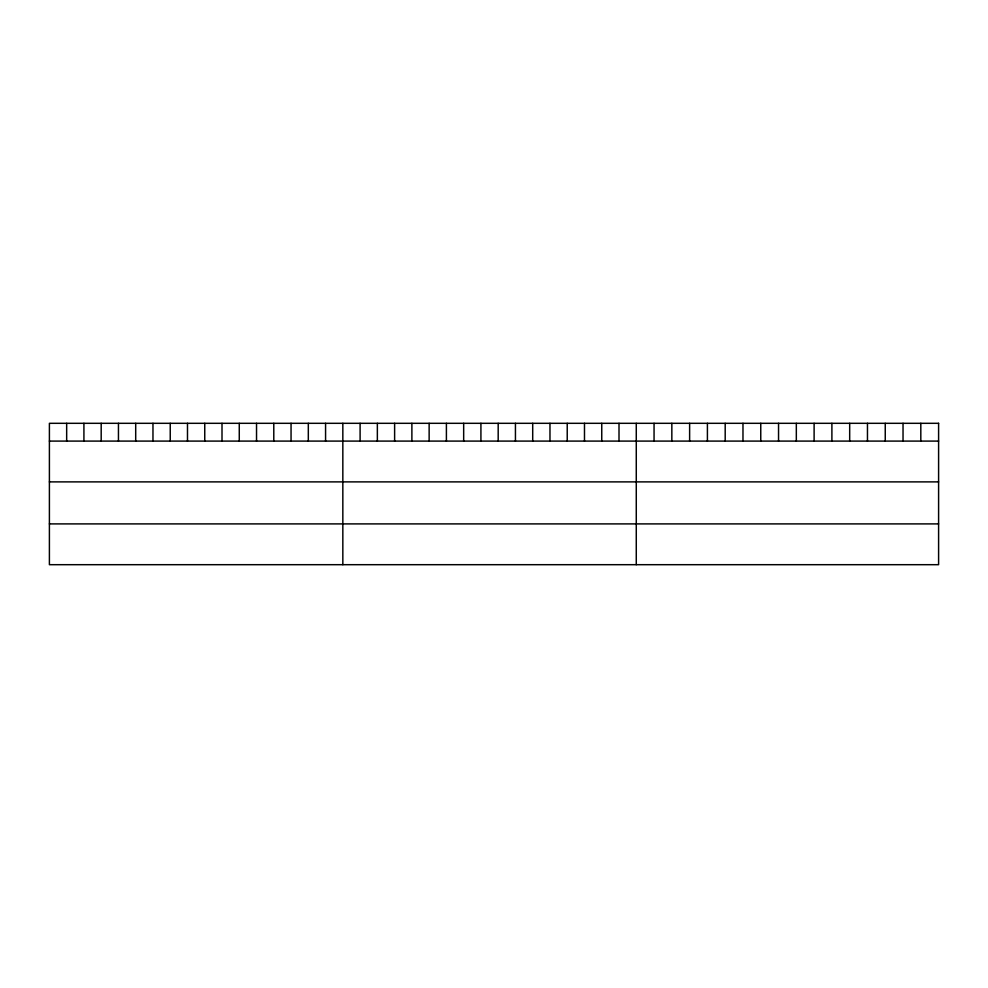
<?xml version="1.0" encoding="UTF-8"?>
<svg xmlns="http://www.w3.org/2000/svg" width="988" height="988" viewBox="0 0 988 988"><rect width="100%" height="100%" fill="white"/><g stroke="black" fill="none" stroke-linecap="round" stroke-linejoin="round"><path stroke-width="1.48" d="M49.4 441.093L938.6 441.093M49.4 481.885L938.6 481.885M49.4 523.899L938.6 523.899M920.816 423.309L920.816 441.093M903.032 423.309L903.032 441.093M885.248 423.309L885.248 441.093M867.464 423.309L867.464 441.093M849.68 423.309L849.68 441.093M831.896 423.309L831.896 441.093M814.112 423.309L814.112 441.093M796.328 423.309L796.328 441.093M778.544 423.309L778.544 441.093M760.76 423.309L760.76 441.093M742.976 423.309L742.976 441.093M725.192 423.309L725.192 441.093M707.408 423.309L707.408 441.093M689.624 423.309L689.624 441.093M671.84 423.309L671.84 441.093M654.056 423.309L654.056 441.093M636.272 423.309L636.272 564.691M619.007 423.309L619.007 441.093M601.754 423.309L601.754 441.093M584.488 423.309L584.488 441.093M567.223 423.309L567.223 441.093M549.97 423.309L549.97 441.093M532.705 423.309L532.705 441.093M515.44 423.309L515.44 441.093M498.187 423.309L498.187 441.093M480.921 423.309L480.921 441.093M463.668 423.309L463.668 441.093M446.403 423.309L446.403 441.093M429.138 423.309L429.138 441.093M411.885 423.309L411.885 441.093M394.62 423.309L394.62 441.093M377.354 423.309L377.354 441.093M360.101 423.309L360.101 441.093M342.836 423.309L342.836 564.691M325.571 423.309L325.571 441.093M308.318 423.309L308.318 441.093M291.052 423.309L291.052 441.093M273.787 423.309L273.787 441.093M256.534 423.309L256.534 441.093M239.269 423.309L239.269 441.093M222.004 423.309L222.004 441.093M204.751 423.309L204.751 441.093M187.485 423.309L187.485 441.093M170.232 423.309L170.232 441.093M152.967 423.309L152.967 441.093M135.702 423.309L135.702 441.093M118.449 423.309L118.449 441.093M101.184 423.309L101.184 441.093M83.918 423.309L83.918 441.093M66.665 423.309L66.665 441.093M938.6 423.309L49.4 423.309L49.4 564.691L938.6 564.691L938.6 423.309"/></g></svg>
